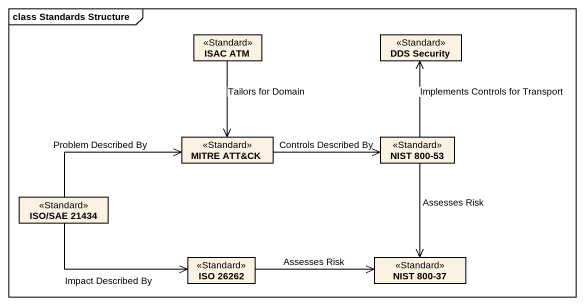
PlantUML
@startuml
mainframe class Standards Structure
hide circle
hide empty members
class "ISAC ATM" as ISAC_ATM <<Standard>>
class "DDS Security" as DDS_Security <<Standard>>
class "MITRE ATT&CK" as MITRE_ATT_CK <<Standard>>
class "NIST 800-53" as NIST_800_53 <<Standard>>
class "ISO/SAE 21434" as ISO_SAE_21434 <<Standard>>
class "ISO 26262" as ISO_26262 <<Standard>>
class "NIST 800-37" as NIST_800_37 <<Standard>>
ISAC_ATM --> MITRE_ATT_CK : Tailors for Domain
MITRE_ATT_CK -right-> NIST_800_53 : Controls Described By
NIST_800_53 -up-> DDS_Security : Implements Controls for Transport
NIST_800_53 --> NIST_800_37 : Assesses Risk
ISO_SAE_21434 -right-> MITRE_ATT_CK : Problem Described By
ISO_SAE_21434 -right-> ISO_26262 : Impact Described By
ISO_26262 -right-> NIST_800_37 : Assesses Risk
@enduml
